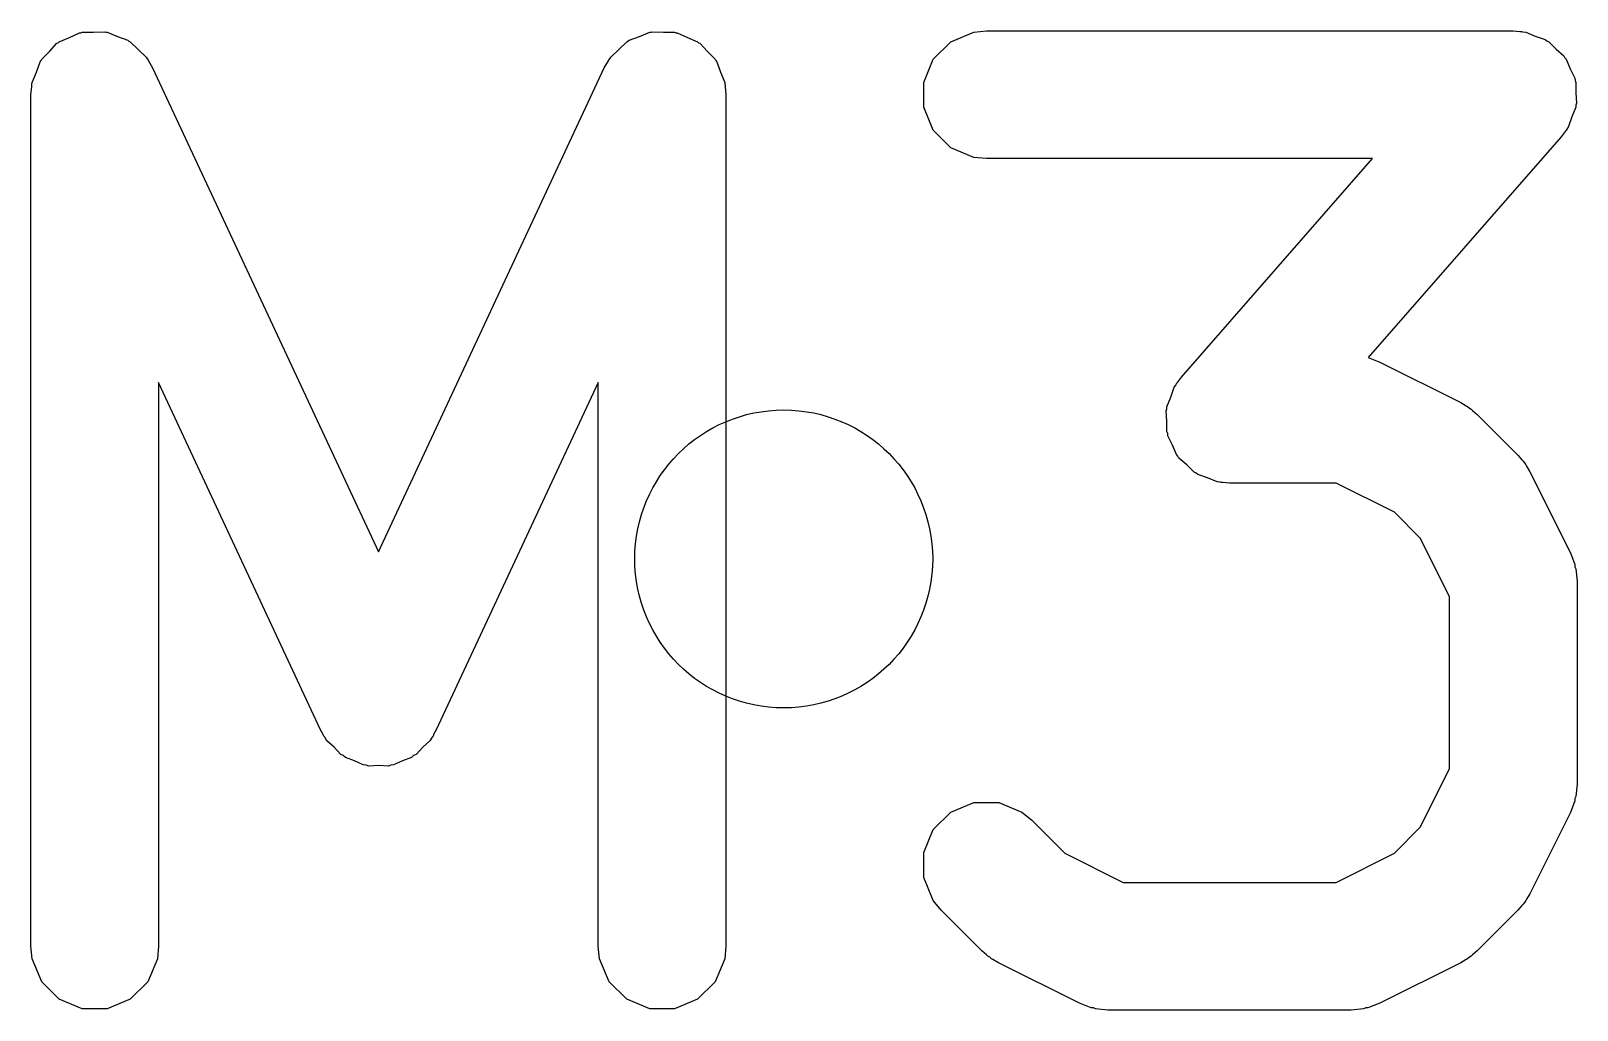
# Model space of a CAD drawing. Extents: x 4.49 to 6.23, y -5.3 to -3.51.
# Drawn here: x 4.5203 to 4.5918, y -5.1516 to -5.1063 of the extents above; entities that cross this region are included whole.
import ezdxf

# ---------------------------------------------------------------- set-up
doc = ezdxf.new("R2010")
doc.units = 0
doc.header["$MEASUREMENT"] = 0
doc.layers.add('BLACK', color=7, linetype='CONTINUOUS')

msp = doc.modelspace()

# ---------------------------------------------------------------- linework, layer by layer
at = {"layer": 'BLACK', "linetype": 'CONTINUOUS'}
for p, q in [((4.521607, -5.10679), (4.52208, -5.106594)), ((4.52208, -5.106594), (4.522544, -5.106377)), ((4.522544, -5.106377), (4.52261, -5.106374)), ((4.52261, -5.106374), (4.522671, -5.106349)), ((4.522671, -5.106349), (4.523184, -5.106349)), ((4.523184, -5.106349), (4.523695, -5.106326)), ((4.523695, -5.106326), (4.523757, -5.106349)), ((4.523757, -5.106349), (4.523823, -5.106349)), ((4.523823, -5.106349), (4.524297, -5.106545)), ((4.524297, -5.106545), (4.524778, -5.10672)), ((4.547963, -5.10672), (4.548445, -5.106545)), ((4.548445, -5.106545), (4.548918, -5.106349)), ((4.548918, -5.106349), (4.548984, -5.106349)), ((4.548984, -5.106349), (4.549045, -5.106326)), ((4.549045, -5.106326), (4.549558, -5.106349)), ((4.549558, -5.106349), (4.55007, -5.106349)), ((4.55007, -5.106349), (4.550131, -5.106374)), ((4.550131, -5.106374), (4.550196, -5.106377)), ((4.550196, -5.106377), (4.550661, -5.106594)), ((4.550661, -5.106594), (4.551134, -5.10679)), ((4.562851, -5.10679), (4.563916, -5.106349)), ((4.563916, -5.106349), (4.564492, -5.106292)), ((4.564492, -5.106292), (4.588864, -5.106292)), ((4.588864, -5.106292), (4.589169, -5.106322)), ((4.589169, -5.106322), (4.589246, -5.106317)), ((4.589246, -5.106317), (4.589299, -5.106335)), ((4.589299, -5.106335), (4.58944, -5.106349)), ((4.58944, -5.106349), (4.589883, -5.106532)), ((4.589883, -5.106532), (4.590337, -5.106686)), ((4.590337, -5.106686), (4.590412, -5.106752)), ((4.520792, -5.107604), (4.521154, -5.107242)), ((4.521154, -5.107242), (4.5215, -5.106864)), ((4.5215, -5.106864), (4.52156, -5.106836)), ((4.52156, -5.106836), (4.521607, -5.10679)), ((4.524778, -5.10672), (4.524827, -5.106764)), ((4.524827, -5.106764), (4.524888, -5.10679)), ((4.524888, -5.10679), (4.52525, -5.107152)), ((4.52525, -5.107152), (4.525628, -5.107498)), ((4.547113, -5.107498), (4.547491, -5.107152)), ((4.547491, -5.107152), (4.547853, -5.10679)), ((4.547853, -5.10679), (4.547914, -5.106765)), ((4.547914, -5.106765), (4.547963, -5.10672)), ((4.551134, -5.10679), (4.551181, -5.106836)), ((4.551181, -5.106836), (4.55124, -5.106864)), ((4.55124, -5.106864), (4.551587, -5.107242)), ((4.551587, -5.107242), (4.551949, -5.107604)), ((4.562037, -5.107604), (4.562851, -5.10679)), ((4.590412, -5.106752), (4.590504, -5.10679)), ((4.590504, -5.10679), (4.590843, -5.107129)), ((4.590843, -5.107129), (4.591204, -5.107445)), ((4.520547, -5.108195), (4.520722, -5.107714)), ((4.520722, -5.107714), (4.520767, -5.107665)), ((4.520767, -5.107665), (4.520792, -5.107604)), ((4.525628, -5.107498), (4.525674, -5.107576)), ((4.525674, -5.107576), (4.525702, -5.107604)), ((4.525702, -5.107604), (4.525729, -5.107669)), ((4.525729, -5.107669), (4.525923, -5.107996)), ((4.525923, -5.107996), (4.53637, -5.130384)), ((4.53637, -5.130384), (4.546818, -5.107996)), ((4.546818, -5.107996), (4.547012, -5.107669)), ((4.547012, -5.107669), (4.547039, -5.107604)), ((4.547039, -5.107604), (4.547067, -5.107576)), ((4.547067, -5.107576), (4.547113, -5.107498)), ((4.551949, -5.107604), (4.551974, -5.107665)), ((4.551974, -5.107665), (4.552019, -5.107714)), ((4.552019, -5.107714), (4.552194, -5.108195)), ((4.561596, -5.108669), (4.562037, -5.107604)), ((4.591204, -5.107445), (4.591249, -5.107534)), ((4.591249, -5.107534), (4.591319, -5.107604)), ((4.591319, -5.107604), (4.591502, -5.108047)), ((4.591502, -5.108047), (4.591715, -5.108477)), ((4.520329, -5.108796), (4.520342, -5.108759)), ((4.520332, -5.108866), (4.520329, -5.108796)), ((4.520342, -5.108759), (4.520351, -5.108669)), ((4.520351, -5.108669), (4.520547, -5.108195)), ((4.552194, -5.108195), (4.55239, -5.108669)), ((4.55239, -5.108669), (4.552399, -5.108759)), ((4.552399, -5.108759), (4.552412, -5.108796)), ((4.552412, -5.108796), (4.552409, -5.108866)), ((4.561596, -5.109821), (4.561596, -5.108669)), ((4.591715, -5.108477), (4.591722, -5.108577)), ((4.591722, -5.108577), (4.59176, -5.108669)), ((4.59176, -5.108669), (4.59176, -5.109148)), ((4.520294, -5.109245), (4.520332, -5.108866)), ((4.520294, -5.148615), (4.520294, -5.109245)), ((4.552409, -5.108866), (4.552447, -5.109245)), ((4.552447, -5.109245), (4.552447, -5.148615)), ((4.59176, -5.109148), (4.591792, -5.109627)), ((4.562037, -5.110885), (4.561596, -5.109821)), ((4.591576, -5.110264), (4.591423, -5.110718)), ((4.59176, -5.109821), (4.591576, -5.110264)), ((4.591792, -5.109627), (4.59176, -5.109721)), ((4.59176, -5.109721), (4.59176, -5.109821)), ((4.562851, -5.1117), (4.562037, -5.110885)), ((4.591264, -5.11094), (4.591086, -5.111189)), ((4.591319, -5.110885), (4.591264, -5.11094)), ((4.591341, -5.110833), (4.591319, -5.110885)), ((4.591423, -5.110718), (4.591341, -5.110833)), ((4.591086, -5.111189), (4.582153, -5.121398)), ((4.563916, -5.112141), (4.562851, -5.1117)), ((4.564492, -5.112198), (4.563916, -5.112141)), ((4.582357, -5.112198), (4.564492, -5.112198)), ((4.573518, -5.122299), (4.582357, -5.112198)), ((4.582153, -5.121398), (4.582685, -5.121602)), ((4.582685, -5.121602), (4.586435, -5.123477)), ((4.57334, -5.122548), (4.573518, -5.122299)), ((4.533695, -5.138615), (4.5262, -5.122555)), ((4.5262, -5.122555), (4.5262, -5.148615)), ((4.546541, -5.122555), (4.539046, -5.138615)), ((4.546541, -5.148615), (4.546541, -5.122555)), ((4.573028, -5.123224), (4.573182, -5.122769)), ((4.573182, -5.122769), (4.573264, -5.122655)), ((4.573264, -5.122655), (4.573285, -5.122602)), ((4.573285, -5.122602), (4.57334, -5.122548)), ((4.572813, -5.123861), (4.572844, -5.123766)), ((4.572844, -5.123667), (4.573028, -5.123224)), ((4.572844, -5.123766), (4.572844, -5.123667)), ((4.586435, -5.123477), (4.586683, -5.123633)), ((4.586683, -5.123633), (4.586755, -5.123663)), ((4.586755, -5.123663), (4.586836, -5.123729)), ((4.586836, -5.123729), (4.586925, -5.123785)), ((4.586925, -5.123785), (4.586976, -5.123844)), ((4.586976, -5.123844), (4.587202, -5.12403)), ((4.572844, -5.124339), (4.572813, -5.123861)), ((4.572844, -5.124819), (4.572844, -5.124339)), ((4.587202, -5.12403), (4.589077, -5.125905)), ((4.572883, -5.124911), (4.572844, -5.124819)), ((4.572889, -5.12501), (4.572883, -5.124911)), ((4.573102, -5.12544), (4.572889, -5.12501)), ((4.573285, -5.125883), (4.573102, -5.12544)), ((4.573356, -5.125954), (4.573285, -5.125883)), ((4.5734, -5.126043), (4.573356, -5.125954)), ((4.589077, -5.125905), (4.589263, -5.126131)), ((4.573761, -5.126359), (4.5734, -5.126043)), ((4.5741, -5.126698), (4.573761, -5.126359)), ((4.574192, -5.126736), (4.5741, -5.126698)), ((4.589263, -5.126131), (4.589322, -5.126182)), ((4.589322, -5.126182), (4.589378, -5.126271)), ((4.589378, -5.126271), (4.589444, -5.126352)), ((4.589444, -5.126352), (4.589474, -5.126424)), ((4.589474, -5.126424), (4.58963, -5.126672)), ((4.58963, -5.126672), (4.591505, -5.130421)), ((4.574267, -5.126802), (4.574192, -5.126736)), ((4.574721, -5.126955), (4.574267, -5.126802)), ((4.575164, -5.127139), (4.574721, -5.126955)), ((4.575305, -5.127153), (4.575164, -5.127139)), ((4.575358, -5.127171), (4.575305, -5.127153)), ((4.575436, -5.127166), (4.575358, -5.127171)), ((4.575741, -5.127196), (4.575436, -5.127166)), ((4.580668, -5.127196), (4.575741, -5.127196)), ((4.583365, -5.128544), (4.580668, -5.127196)), ((4.584562, -5.129742), (4.583365, -5.128544)), ((4.585911, -5.132439), (4.584562, -5.129742)), ((4.591505, -5.130421), (4.591712, -5.130962)), ((4.591712, -5.130962), (4.591719, -5.131068)), ((4.591719, -5.131068), (4.59176, -5.131166)), ((4.59176, -5.131166), (4.591817, -5.131742)), ((4.585911, -5.140419), (4.585911, -5.132439)), ((4.591817, -5.131742), (4.591817, -5.141116)), ((4.53382, -5.138826), (4.533695, -5.138615)), ((4.533846, -5.138897), (4.53382, -5.138826)), ((4.538921, -5.138826), (4.538895, -5.138897)), ((4.539046, -5.138615), (4.538921, -5.138826)), ((4.533892, -5.138948), (4.533846, -5.138897)), ((4.53399, -5.139113), (4.533892, -5.138948)), ((4.534321, -5.139416), (4.53399, -5.139113)), ((4.534624, -5.139747), (4.534321, -5.139416)), ((4.53842, -5.139416), (4.538117, -5.139747)), ((4.538751, -5.139113), (4.53842, -5.139416)), ((4.538849, -5.138948), (4.538751, -5.139113)), ((4.538895, -5.138897), (4.538849, -5.138948)), ((4.534743, -5.139802), (4.534624, -5.139747)), ((4.534839, -5.139891), (4.534743, -5.139802)), ((4.535261, -5.140044), (4.534839, -5.139891)), ((4.535668, -5.140234), (4.535261, -5.140044)), ((4.535799, -5.14024), (4.535668, -5.140234)), ((4.535922, -5.140285), (4.535799, -5.14024)), ((4.536371, -5.140265), (4.535922, -5.140285)), ((4.536819, -5.140285), (4.536371, -5.140265)), ((4.536942, -5.14024), (4.536819, -5.140285)), ((4.537073, -5.140234), (4.536942, -5.14024)), ((4.53748, -5.140044), (4.537073, -5.140234)), ((4.537901, -5.139891), (4.53748, -5.140044)), ((4.537998, -5.139803), (4.537901, -5.139891)), ((4.538117, -5.139747), (4.537998, -5.139803)), ((4.584562, -5.143116), (4.585911, -5.140419)), ((4.59176, -5.141692), (4.591719, -5.14179)), ((4.591817, -5.141116), (4.59176, -5.141692)), ((4.562037, -5.143225), (4.562851, -5.14241)), ((4.562851, -5.14241), (4.563916, -5.141969)), ((4.563916, -5.141969), (4.565068, -5.141969)), ((4.565068, -5.141969), (4.566132, -5.14241)), ((4.566132, -5.14241), (4.56658, -5.142777)), ((4.591505, -5.142436), (4.58963, -5.146186)), ((4.591712, -5.141896), (4.591505, -5.142436)), ((4.591719, -5.14179), (4.591712, -5.141896)), ((4.56658, -5.142777), (4.568116, -5.144313)), ((4.583365, -5.144313), (4.584562, -5.143116)), ((4.561596, -5.144289), (4.562037, -5.143225)), ((4.561596, -5.145441), (4.561596, -5.144289)), ((4.568116, -5.144313), (4.570813, -5.145662)), ((4.580668, -5.145662), (4.583365, -5.144313)), ((4.562037, -5.146506), (4.561596, -5.145441)), ((4.570813, -5.145662), (4.580668, -5.145662)), ((4.562404, -5.146953), (4.562037, -5.146506)), ((4.589263, -5.146727), (4.589077, -5.146953)), ((4.589322, -5.146676), (4.589263, -5.146727)), ((4.589378, -5.146587), (4.589322, -5.146676)), ((4.589444, -5.146506), (4.589378, -5.146587)), ((4.589474, -5.146434), (4.589444, -5.146506)), ((4.58963, -5.146186), (4.589474, -5.146434)), ((4.564279, -5.148828), (4.562404, -5.146953)), ((4.589077, -5.146953), (4.587202, -5.148828)), ((4.520351, -5.149191), (4.520294, -5.148615)), ((4.5262, -5.148615), (4.526143, -5.149191)), ((4.546598, -5.149191), (4.546541, -5.148615)), ((4.552447, -5.148615), (4.55239, -5.149191)), ((4.564505, -5.149014), (4.564279, -5.148828)), ((4.587202, -5.148828), (4.586976, -5.149014)), ((4.520792, -5.150255), (4.520351, -5.149191)), ((4.526143, -5.149191), (4.525702, -5.150255)), ((4.547039, -5.150255), (4.546598, -5.149191)), ((4.55239, -5.149191), (4.551949, -5.150255)), ((4.564556, -5.149073), (4.564505, -5.149014)), ((4.564645, -5.149129), (4.564556, -5.149073)), ((4.564726, -5.149195), (4.564645, -5.149129)), ((4.564798, -5.149225), (4.564726, -5.149195)), ((4.565046, -5.149381), (4.564798, -5.149225)), ((4.568796, -5.151256), (4.565046, -5.149381)), ((4.586435, -5.149381), (4.582685, -5.151256)), ((4.586683, -5.149225), (4.586435, -5.149381)), ((4.586755, -5.149195), (4.586683, -5.149225)), ((4.586836, -5.149129), (4.586755, -5.149195)), ((4.586925, -5.149073), (4.586836, -5.149129)), ((4.586976, -5.149014), (4.586925, -5.149073)), ((4.521607, -5.15107), (4.520792, -5.150255)), ((4.525702, -5.150255), (4.524888, -5.15107)), ((4.547853, -5.15107), (4.547039, -5.150255)), ((4.551949, -5.150255), (4.551134, -5.15107)), ((4.522671, -5.151511), (4.521607, -5.15107)), ((4.523823, -5.151511), (4.522671, -5.151511)), ((4.524888, -5.15107), (4.523823, -5.151511)), ((4.548918, -5.151511), (4.547853, -5.15107)), ((4.55007, -5.151511), (4.548918, -5.151511)), ((4.551134, -5.15107), (4.55007, -5.151511)), ((4.569336, -5.151463), (4.568796, -5.151256)), ((4.569442, -5.15147), (4.569336, -5.151463)), ((4.56954, -5.151511), (4.569442, -5.15147)), ((4.570116, -5.151568), (4.56954, -5.151511)), ((4.581365, -5.151568), (4.570116, -5.151568)), ((4.581941, -5.151511), (4.581365, -5.151568)), ((4.582039, -5.15147), (4.581941, -5.151511)), ((4.582145, -5.151463), (4.582039, -5.15147)), ((4.582685, -5.151256), (4.582145, -5.151463))]:
    msp.add_line(p, q, dxfattribs=at)
at = {"layer": 'BLACK'}
msp.add_circle((4.555118, -5.130709), 0.00689, dxfattribs=at)

doc.saveas('drawing.dxf')
